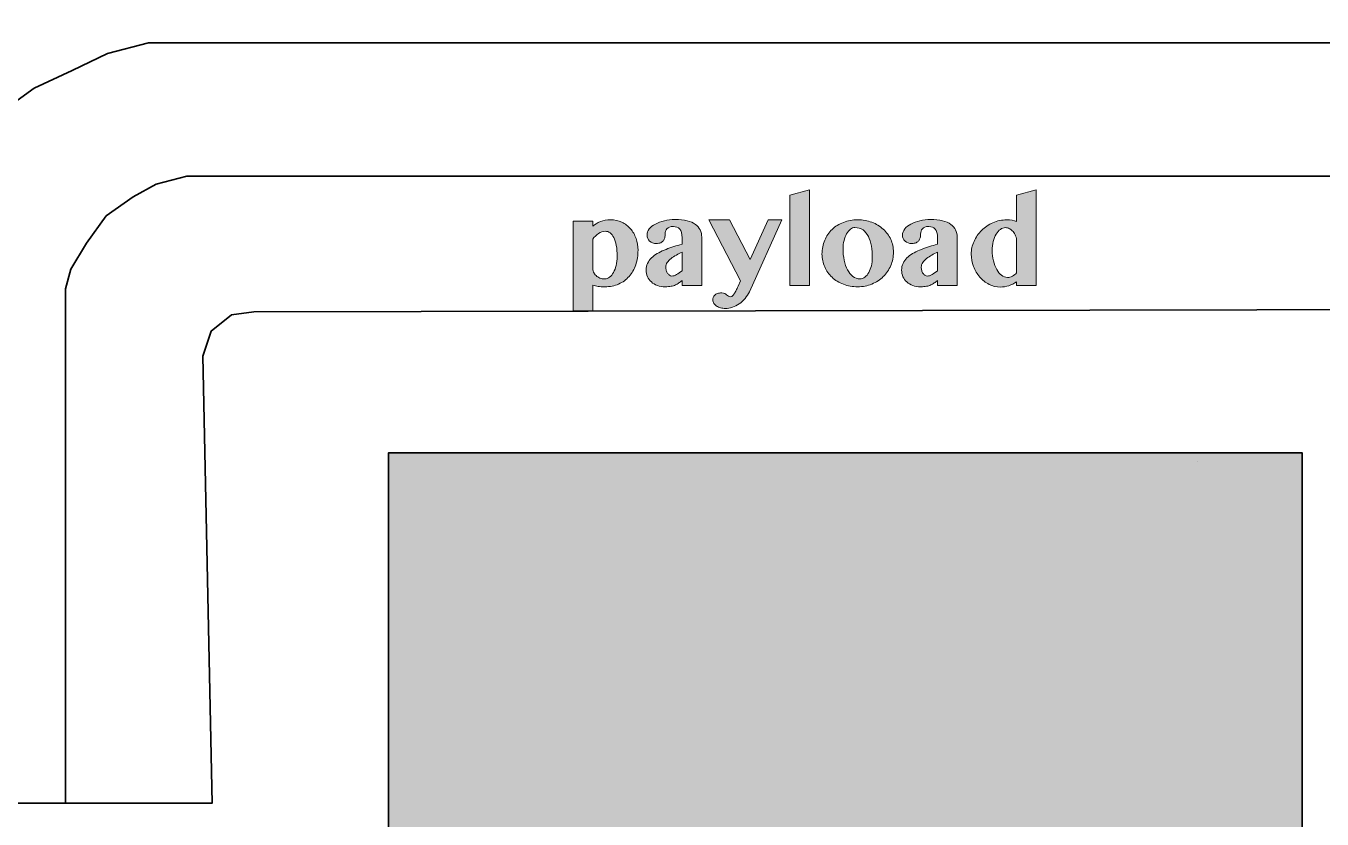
# Model space of a CAD drawing. Header units: inches. Extents: x 4.6 to 20.9, y -20.8 to -6.4.
# Drawn here: x 8.3 to 12.981, y -13.004 to -10.14 of the extents above; entities that cross this region are included whole.
import ezdxf

# ---------------------------------------------------------------- set-up
doc = ezdxf.new("R2010")
doc.units = ezdxf.units.IN
doc.header["$MEASUREMENT"] = 0
for name, color, linetype in [('Decorations', 7, 'Continuous'), ('Gold Things', 7, 'Continuous'), ('Parts Outlines', 7, 'Continuous'), ('Text', 7, 'Continuous')]:
    doc.layers.add(name, color=color, linetype=linetype)

# ---------------------------------------------------------------- blocks, each defined once
blk = doc.blocks.new('block 18')
at = {"layer": 'Decorations', "true_color": 0x231f20}
h = blk.add_hatch(color=179, dxfattribs=at)
h.dxf.hatch_style = 2
h.paths.add_polyline_path([(11.1299, -11.0774), (11.0595, -11.0774), (11.0595, -10.7509), (11.1299, -10.7313)])
h = blk.add_hatch(color=179, dxfattribs=at)
h.dxf.hatch_style = 2
edge = h.paths.add_edge_path()
edge.add_spline(control_points=[(11.8781, -11.0637), (11.8694, -11.0697), (11.8599, -11.0744), (11.8498, -11.0777), (11.8397, -11.081), (11.8297, -11.0826), (11.8198, -11.0826), (11.8051, -11.0826), (11.7913, -11.0794), (11.7785, -11.0729), (11.7657, -11.0664), (11.7545, -11.0576), (11.7449, -11.0465), (11.7353, -11.0355), (11.7277, -11.0227), (11.7222, -11.0084), (11.7168, -10.994), (11.714, -10.979), (11.714, -10.9633), (11.714, -10.9478), (11.7174, -10.9326), (11.7241, -10.9177), (11.7308, -10.9028), (11.74, -10.8896), (11.7516, -10.8781), (11.7631, -10.8667), (11.7767, -10.8574), (11.7923, -10.8504), (11.8079, -10.8434), (11.8246, -10.8399), (11.8424, -10.8399), (11.856, -10.8399), (11.8679, -10.8418), (11.8781, -10.8457), (11.8781, -10.8457), (11.8781, -10.7509), (11.8781, -10.7509), (11.8781, -10.7509), (11.9484, -10.7313), (11.9484, -10.7313), (11.9484, -10.7313), (11.9484, -11.0774), (11.9484, -11.0774), (11.9484, -11.0774), (11.8781, -11.0774), (11.8781, -11.0774), (11.8781, -11.0774), (11.8781, -11.0637), (11.8781, -11.0637)], knot_values=[0, 0, 0, 0, 1, 1, 1, 2, 2, 2, 3, 3, 3, 4, 4, 4, 5, 5, 5, 6, 6, 6, 7, 7, 7, 8, 8, 8, 9, 9, 9, 10, 10, 10, 11, 11, 11, 12, 12, 12, 13, 13, 13, 14, 14, 14, 15, 15, 15, 16, 16, 16, 16], degree=3, periodic=1)
edge = h.paths.add_edge_path()
edge.add_spline(control_points=[(11.8781, -10.9186), (11.8781, -10.9112), (11.8769, -10.9043), (11.8745, -10.8981), (11.8721, -10.8919), (11.869, -10.8866), (11.865, -10.8822), (11.8611, -10.8777), (11.8568, -10.8743), (11.852, -10.8718), (11.8473, -10.8693), (11.8424, -10.8681), (11.8374, -10.8681), (11.831, -10.8681), (11.8249, -10.8701), (11.8192, -10.8743), (11.8134, -10.8784), (11.8083, -10.8841), (11.8039, -10.8915), (11.7996, -10.8988), (11.7961, -10.9076), (11.7936, -10.9177), (11.791, -10.9278), (11.7897, -10.9389), (11.7897, -10.9509), (11.7897, -10.9637), (11.7911, -10.976), (11.794, -10.9878), (11.7969, -10.9995), (11.8009, -11.0099), (11.806, -11.0188), (11.811, -11.0276), (11.8169, -11.0347), (11.8236, -11.04), (11.8304, -11.0453), (11.8376, -11.0479), (11.8452, -11.0479), (11.8506, -11.0479), (11.8564, -11.0463), (11.8626, -11.0431), (11.8688, -11.0399), (11.8739, -11.0358), (11.8781, -11.0309), (11.8781, -11.0309), (11.8781, -10.9186), (11.8781, -10.9186)], knot_values=[0, 0, 0, 0, 1, 1, 1, 2, 2, 2, 3, 3, 3, 4, 4, 4, 5, 5, 5, 6, 6, 6, 7, 7, 7, 8, 8, 8, 9, 9, 9, 10, 10, 10, 11, 11, 11, 12, 12, 12, 13, 13, 13, 14, 14, 14, 15, 15, 15, 15], degree=3, periodic=1)
h = blk.add_hatch(color=179, dxfattribs=at)
h.dxf.hatch_style = 2
edge = h.paths.add_edge_path()
edge.add_spline(control_points=[(10.276, -10.8445), (10.276, -10.8445), (10.347, -10.8445), (10.347, -10.8445), (10.347, -10.8445), (10.347, -10.8628), (10.347, -10.8628), (10.355, -10.8562), (10.3643, -10.8507), (10.3749, -10.8464), (10.3854, -10.842), (10.3977, -10.8399), (10.4118, -10.8399), (10.4267, -10.8399), (10.4402, -10.8427), (10.4524, -10.8485), (10.4646, -10.8543), (10.475, -10.8622), (10.4836, -10.8723), (10.4921, -10.8823), (10.4988, -10.8939), (10.5036, -10.9071), (10.5083, -10.9204), (10.5107, -10.9344), (10.5107, -10.9493), (10.5107, -10.9683), (10.5079, -10.9859), (10.5023, -11.0022), (10.4967, -11.0184), (10.4888, -11.0324), (10.4784, -11.0442), (10.4681, -11.056), (10.4556, -11.0652), (10.4408, -11.0718), (10.426, -11.0784), (10.4094, -11.0817), (10.391, -11.0817), (10.3817, -11.0817), (10.3736, -11.0813), (10.3668, -11.0806), (10.36, -11.0799), (10.3534, -11.0782), (10.347, -11.0755), (10.347, -11.0755), (10.347, -11.1688), (10.347, -11.1688), (10.347, -11.1688), (10.276, -11.1688), (10.276, -11.1688), (10.276, -11.1688), (10.276, -10.8445), (10.276, -10.8445)], knot_values=[0, 0, 0, 0, 1, 1, 1, 2, 2, 2, 3, 3, 3, 4, 4, 4, 5, 5, 5, 6, 6, 6, 7, 7, 7, 8, 8, 8, 9, 9, 9, 10, 10, 10, 11, 11, 11, 12, 12, 12, 13, 13, 13, 14, 14, 14, 15, 15, 15, 16, 16, 16, 17, 17, 17, 17], degree=3, periodic=1)
edge = h.paths.add_edge_path()
edge.add_spline(control_points=[(10.347, -11.0126), (10.347, -11.0181), (10.348, -11.0234), (10.3501, -11.0284), (10.3522, -11.0333), (10.3551, -11.0377), (10.3591, -11.0414), (10.363, -11.0451), (10.3677, -11.048), (10.373, -11.0501), (10.3784, -11.0521), (10.3844, -11.0532), (10.391, -11.0532), (10.397, -11.0532), (10.4027, -11.0512), (10.4081, -11.0471), (10.4134, -11.0431), (10.4181, -11.0375), (10.4222, -11.0302), (10.4262, -11.023), (10.4294, -11.0145), (10.4318, -11.0047), (10.4342, -10.9948), (10.4353, -10.984), (10.4353, -10.9723), (10.4353, -10.9421), (10.4313, -10.9193), (10.4233, -10.904), (10.4152, -10.8887), (10.405, -10.8811), (10.3926, -10.8811), (10.3837, -10.8811), (10.3754, -10.8839), (10.3676, -10.8896), (10.3598, -10.8953), (10.353, -10.9021), (10.347, -10.9099), (10.347, -10.9099), (10.347, -11.0126), (10.347, -11.0126)], knot_values=[0, 0, 0, 0, 1, 1, 1, 2, 2, 2, 3, 3, 3, 4, 4, 4, 5, 5, 5, 6, 6, 6, 7, 7, 7, 8, 8, 8, 9, 9, 9, 10, 10, 10, 11, 11, 11, 12, 12, 12, 13, 13, 13, 13], degree=3, periodic=1)
h = blk.add_hatch(color=179, dxfattribs=at)
h.dxf.hatch_style = 2
edge = h.paths.add_edge_path()
edge.add_spline(control_points=[(10.7408, -11.0774), (10.7408, -11.0774), (10.6698, -11.0774), (10.6698, -11.0774), (10.6698, -11.0774), (10.6698, -11.0588), (10.6698, -11.0588), (10.6658, -11.0621), (10.662, -11.0651), (10.6583, -11.0679), (10.6546, -11.0707), (10.6504, -11.0731), (10.6457, -11.0752), (10.6411, -11.0773), (10.6359, -11.0789), (10.6301, -11.08), (10.6243, -11.0811), (10.6175, -11.0817), (10.6096, -11.0817), (10.5989, -11.0817), (10.5892, -11.0802), (10.5806, -11.077), (10.572, -11.0739), (10.5647, -11.0697), (10.5588, -11.0643), (10.5528, -11.059), (10.5482, -11.0526), (10.545, -11.0453), (10.5418, -11.0379), (10.5401, -11.0299), (10.5401, -11.0212), (10.5401, -11.0124), (10.5419, -11.0043), (10.5453, -10.9971), (10.5487, -10.9898), (10.5533, -10.9833), (10.5592, -10.9775), (10.5651, -10.9717), (10.572, -10.9666), (10.5798, -10.962), (10.5877, -10.9575), (10.5961, -10.9533), (10.6051, -10.9495), (10.6141, -10.9456), (10.6235, -10.9421), (10.6332, -10.9389), (10.6429, -10.9357), (10.6525, -10.9327), (10.662, -10.9298), (10.662, -10.9298), (10.6698, -10.9279), (10.6698, -10.9279), (10.6698, -10.9279), (10.6698, -10.905), (10.6698, -10.905), (10.6698, -10.8901), (10.6669, -10.8795), (10.6612, -10.8733), (10.6555, -10.8671), (10.6479, -10.864), (10.6384, -10.864), (10.6273, -10.864), (10.6195, -10.8667), (10.6152, -10.8721), (10.6108, -10.8775), (10.6087, -10.884), (10.6087, -10.8916), (10.6087, -10.896), (10.6082, -10.9002), (10.6073, -10.9043), (10.6063, -10.9085), (10.6047, -10.9121), (10.6025, -10.9152), (10.6002, -10.9183), (10.5969, -10.9208), (10.5927, -10.9226), (10.5885, -10.9245), (10.5831, -10.9254), (10.5767, -10.9254), (10.5668, -10.9254), (10.5588, -10.9226), (10.5526, -10.9169), (10.5464, -10.9112), (10.5432, -10.904), (10.5432, -10.8954), (10.5432, -10.8873), (10.546, -10.8798), (10.5515, -10.8729), (10.5569, -10.866), (10.5643, -10.86), (10.5736, -10.855), (10.5829, -10.8501), (10.5937, -10.8462), (10.6059, -10.8433), (10.6181, -10.8404), (10.631, -10.8389), (10.6446, -10.8389), (10.6614, -10.8389), (10.6758, -10.8404), (10.6879, -10.8434), (10.7, -10.8464), (10.71, -10.8507), (10.7178, -10.8563), (10.7257, -10.8619), (10.7315, -10.8686), (10.7352, -10.8764), (10.7389, -10.8843), (10.7408, -10.8931), (10.7408, -10.9028), (10.7408, -10.9028), (10.7408, -11.0774), (10.7408, -11.0774)], knot_values=[0, 0, 0, 0, 1, 1, 1, 2, 2, 2, 3, 3, 3, 4, 4, 4, 5, 5, 5, 6, 6, 6, 7, 7, 7, 8, 8, 8, 9, 9, 9, 10, 10, 10, 11, 11, 11, 12, 12, 12, 13, 13, 13, 14, 14, 14, 15, 15, 15, 16, 16, 16, 17, 17, 17, 18, 18, 18, 19, 19, 19, 20, 20, 20, 21, 21, 21, 22, 22, 22, 23, 23, 23, 24, 24, 24, 25, 25, 25, 26, 26, 26, 27, 27, 27, 28, 28, 28, 29, 29, 29, 30, 30, 30, 31, 31, 31, 32, 32, 32, 33, 33, 33, 34, 34, 34, 35, 35, 35, 36, 36, 36, 37, 37, 37, 37], degree=3, periodic=1)
edge = h.paths.add_edge_path()
edge.add_spline(control_points=[(10.6698, -10.9571), (10.6629, -10.96), (10.6561, -10.9633), (10.6491, -10.9671), (10.6422, -10.971), (10.6359, -10.9751), (10.6302, -10.9797), (10.6245, -10.9842), (10.6199, -10.9891), (10.6164, -10.9943), (10.6129, -10.9994), (10.6112, -11.0048), (10.6112, -11.0104), (10.6112, -11.0147), (10.6117, -11.0189), (10.6129, -11.0229), (10.614, -11.027), (10.6156, -11.0304), (10.6177, -11.0333), (10.6197, -11.0362), (10.622, -11.0386), (10.6245, -11.0403), (10.627, -11.0421), (10.6297, -11.0429), (10.6325, -11.0429), (10.6383, -11.0429), (10.6442, -11.0412), (10.6501, -11.0377), (10.656, -11.0342), (10.6625, -11.0297), (10.6698, -11.0243), (10.6698, -11.0243), (10.6698, -10.9571), (10.6698, -10.9571)], knot_values=[0, 0, 0, 0, 1, 1, 1, 2, 2, 2, 3, 3, 3, 4, 4, 4, 5, 5, 5, 6, 6, 6, 7, 7, 7, 8, 8, 8, 9, 9, 9, 10, 10, 10, 11, 11, 11, 11], degree=3, periodic=1)
h = blk.add_hatch(color=179, dxfattribs=at)
h.dxf.hatch_style = 2
edge = h.paths.add_edge_path()
edge.add_spline(control_points=[(10.7668, -10.8402), (10.7668, -10.8402), (10.8415, -10.8402), (10.8415, -10.8402), (10.8415, -10.8402), (10.9153, -10.9837), (10.9153, -10.9837), (10.9153, -10.9837), (10.9804, -10.8402), (10.9804, -10.8402), (10.9804, -10.8402), (11.0304, -10.8402), (11.0304, -10.8402), (11.0304, -10.8402), (10.9132, -11.0994), (10.9132, -11.0994), (10.909, -11.1085), (10.9037, -11.1167), (10.8972, -11.1242), (10.8907, -11.1316), (10.8835, -11.138), (10.8758, -11.1432), (10.868, -11.1485), (10.8599, -11.1526), (10.8513, -11.1555), (10.8427, -11.1584), (10.8344, -11.1598), (10.8263, -11.1598), (10.8201, -11.1598), (10.8143, -11.1591), (10.8088, -11.1575), (10.8033, -11.156), (10.7985, -11.1538), (10.7944, -11.1512), (10.7903, -11.1485), (10.787, -11.1453), (10.7845, -11.1415), (10.782, -11.1378), (10.7808, -11.1338), (10.7808, -11.1294), (10.7808, -11.1266), (10.7813, -11.1236), (10.7823, -11.1205), (10.7833, -11.1174), (10.7851, -11.1146), (10.7876, -11.1121), (10.7901, -11.1096), (10.7934, -11.1076), (10.7977, -11.106), (10.8019, -11.1045), (10.8071, -11.1037), (10.8133, -11.1037), (10.8177, -11.1037), (10.8211, -11.1044), (10.8237, -11.1059), (10.8263, -11.1073), (10.8286, -11.1089), (10.8307, -11.1105), (10.8328, -11.1122), (10.8349, -11.1137), (10.837, -11.1152), (10.8392, -11.1166), (10.8421, -11.1174), (10.8456, -11.1174), (10.8478, -11.1174), (10.8502, -11.1161), (10.8527, -11.1135), (10.8552, -11.1109), (10.8576, -11.1076), (10.86, -11.1037), (10.8624, -11.0998), (10.8646, -11.0956), (10.8667, -11.0912), (10.8687, -11.0867), (10.8706, -11.0827), (10.8722, -11.0792), (10.8722, -11.0792), (10.8806, -11.0606), (10.8806, -11.0606), (10.8806, -11.0606), (10.7668, -10.8402), (10.7668, -10.8402)], knot_values=[0, 0, 0, 0, 1, 1, 1, 2, 2, 2, 3, 3, 3, 4, 4, 4, 5, 5, 5, 6, 6, 6, 7, 7, 7, 8, 8, 8, 9, 9, 9, 10, 10, 10, 11, 11, 11, 12, 12, 12, 13, 13, 13, 14, 14, 14, 15, 15, 15, 16, 16, 16, 17, 17, 17, 18, 18, 18, 19, 19, 19, 20, 20, 20, 21, 21, 21, 22, 22, 22, 23, 23, 23, 24, 24, 24, 25, 25, 25, 26, 26, 26, 27, 27, 27, 27], degree=3, periodic=1)
h = blk.add_hatch(color=179, dxfattribs=at)
h.dxf.hatch_style = 2
edge = h.paths.add_edge_path()
edge.add_spline(control_points=[(11.3041, -11.0817), (11.2855, -11.0817), (11.2683, -11.0787), (11.2525, -11.0726), (11.2367, -11.0665), (11.2231, -11.0581), (11.2116, -11.0474), (11.2001, -11.0368), (11.1912, -11.0243), (11.1848, -11.0099), (11.1784, -10.9956), (11.1751, -10.98), (11.1751, -10.9633), (11.1751, -10.9453), (11.1784, -10.9287), (11.1848, -10.9136), (11.1912, -10.8986), (11.2001, -10.8855), (11.2116, -10.8746), (11.2231, -10.8636), (11.2367, -10.8551), (11.2524, -10.849), (11.2681, -10.8429), (11.2852, -10.8399), (11.3038, -10.8399), (11.3224, -10.8399), (11.3396, -10.8429), (11.3553, -10.8488), (11.371, -10.8548), (11.3847, -10.8631), (11.3962, -10.8737), (11.4078, -10.8842), (11.4168, -10.8965), (11.4234, -10.9107), (11.4299, -10.9249), (11.4331, -10.9401), (11.4331, -10.9564), (11.4331, -10.9736), (11.4299, -10.9898), (11.4234, -11.005), (11.4168, -11.0202), (11.4078, -11.0334), (11.3964, -11.0448), (11.3849, -11.0562), (11.3713, -11.0652), (11.3556, -11.0718), (11.3399, -11.0784), (11.3227, -11.0817), (11.3041, -11.0817)], knot_values=[0, 0, 0, 0, 1, 1, 1, 2, 2, 2, 3, 3, 3, 4, 4, 4, 5, 5, 5, 6, 6, 6, 7, 7, 7, 8, 8, 8, 9, 9, 9, 10, 10, 10, 11, 11, 11, 12, 12, 12, 13, 13, 13, 14, 14, 14, 15, 15, 15, 16, 16, 16, 16], degree=3, periodic=1)
edge = h.paths.add_edge_path()
edge.add_spline(control_points=[(11.3122, -11.0532), (11.3186, -11.0532), (11.3245, -11.0511), (11.33, -11.0468), (11.3355, -11.0426), (11.3402, -11.0369), (11.3441, -11.0299), (11.3481, -11.0229), (11.3512, -11.0148), (11.3534, -11.0056), (11.3557, -10.9964), (11.3568, -10.9867), (11.3568, -10.9766), (11.3568, -10.9617), (11.3557, -10.9477), (11.3534, -10.9344), (11.3512, -10.9212), (11.3475, -10.9097), (11.3426, -10.8999), (11.3376, -10.89), (11.3312, -10.8822), (11.3232, -10.8764), (11.3152, -10.8707), (11.3055, -10.8678), (11.2939, -10.8678), (11.2883, -10.8678), (11.283, -10.8698), (11.2778, -10.874), (11.2726, -10.8781), (11.2681, -10.8836), (11.2642, -10.8905), (11.2602, -10.8975), (11.2571, -10.9055), (11.2547, -10.9146), (11.2523, -10.9237), (11.2511, -10.9332), (11.2511, -10.9431), (11.2511, -10.9582), (11.2525, -10.9724), (11.2553, -10.9857), (11.2581, -10.9991), (11.2621, -11.0107), (11.2674, -11.0208), (11.2727, -11.0308), (11.2791, -11.0387), (11.2866, -11.0445), (11.2942, -11.0503), (11.3027, -11.0532), (11.3122, -11.0532)], knot_values=[0, 0, 0, 0, 1, 1, 1, 2, 2, 2, 3, 3, 3, 4, 4, 4, 5, 5, 5, 6, 6, 6, 7, 7, 7, 8, 8, 8, 9, 9, 9, 10, 10, 10, 11, 11, 11, 12, 12, 12, 13, 13, 13, 14, 14, 14, 15, 15, 15, 16, 16, 16, 16], degree=3, periodic=1)
h = blk.add_hatch(color=179, dxfattribs=at)
h.dxf.hatch_style = 2
edge = h.paths.add_edge_path()
edge.add_spline(control_points=[(11.6632, -11.0774), (11.6632, -11.0774), (11.5922, -11.0774), (11.5922, -11.0774), (11.5922, -11.0774), (11.5922, -11.0588), (11.5922, -11.0588), (11.5883, -11.0621), (11.5844, -11.0651), (11.5807, -11.0679), (11.577, -11.0707), (11.5728, -11.0731), (11.5681, -11.0752), (11.5635, -11.0773), (11.5583, -11.0789), (11.5525, -11.08), (11.5467, -11.0811), (11.5399, -11.0817), (11.532, -11.0817), (11.5213, -11.0817), (11.5116, -11.0802), (11.503, -11.077), (11.4945, -11.0739), (11.4872, -11.0697), (11.4812, -11.0643), (11.4752, -11.059), (11.4706, -11.0526), (11.4674, -11.0453), (11.4642, -11.0379), (11.4626, -11.0299), (11.4626, -11.0212), (11.4626, -11.0124), (11.4643, -11.0043), (11.4677, -10.9971), (11.4711, -10.9898), (11.4758, -10.9833), (11.4816, -10.9775), (11.4875, -10.9717), (11.4944, -10.9666), (11.5023, -10.962), (11.5101, -10.9575), (11.5185, -10.9533), (11.5275, -10.9495), (11.5365, -10.9456), (11.5459, -10.9421), (11.5556, -10.9389), (11.5653, -10.9357), (11.5749, -10.9327), (11.5844, -10.9298), (11.5844, -10.9298), (11.5922, -10.9279), (11.5922, -10.9279), (11.5922, -10.9279), (11.5922, -10.905), (11.5922, -10.905), (11.5922, -10.8901), (11.5893, -10.8795), (11.5837, -10.8733), (11.578, -10.8671), (11.5704, -10.864), (11.5608, -10.864), (11.5497, -10.864), (11.542, -10.8667), (11.5376, -10.8721), (11.5333, -10.8775), (11.5311, -10.884), (11.5311, -10.8916), (11.5311, -10.896), (11.5306, -10.9002), (11.5297, -10.9043), (11.5288, -10.9085), (11.5272, -10.9121), (11.5249, -10.9152), (11.5226, -10.9183), (11.5194, -10.9208), (11.5151, -10.9226), (11.5109, -10.9245), (11.5056, -10.9254), (11.4992, -10.9254), (11.4893, -10.9254), (11.4812, -10.9226), (11.475, -10.9169), (11.4688, -10.9112), (11.4657, -10.904), (11.4657, -10.8954), (11.4657, -10.8873), (11.4684, -10.8798), (11.4739, -10.8729), (11.4794, -10.866), (11.4868, -10.86), (11.4961, -10.855), (11.5054, -10.8501), (11.5161, -10.8462), (11.5283, -10.8433), (11.5405, -10.8404), (11.5534, -10.8389), (11.567, -10.8389), (11.5838, -10.8389), (11.5982, -10.8404), (11.6103, -10.8434), (11.6224, -10.8464), (11.6324, -10.8507), (11.6402, -10.8563), (11.6481, -10.8619), (11.6539, -10.8686), (11.6576, -10.8764), (11.6613, -10.8843), (11.6632, -10.8931), (11.6632, -10.9028), (11.6632, -10.9028), (11.6632, -11.0774), (11.6632, -11.0774)], knot_values=[0, 0, 0, 0, 1, 1, 1, 2, 2, 2, 3, 3, 3, 4, 4, 4, 5, 5, 5, 6, 6, 6, 7, 7, 7, 8, 8, 8, 9, 9, 9, 10, 10, 10, 11, 11, 11, 12, 12, 12, 13, 13, 13, 14, 14, 14, 15, 15, 15, 16, 16, 16, 17, 17, 17, 18, 18, 18, 19, 19, 19, 20, 20, 20, 21, 21, 21, 22, 22, 22, 23, 23, 23, 24, 24, 24, 25, 25, 25, 26, 26, 26, 27, 27, 27, 28, 28, 28, 29, 29, 29, 30, 30, 30, 31, 31, 31, 32, 32, 32, 33, 33, 33, 34, 34, 34, 35, 35, 35, 36, 36, 36, 37, 37, 37, 37], degree=3, periodic=1)
edge = h.paths.add_edge_path()
edge.add_spline(control_points=[(11.5922, -10.9571), (11.5854, -10.96), (11.5785, -10.9633), (11.5716, -10.9671), (11.5646, -10.971), (11.5583, -10.9751), (11.5526, -10.9797), (11.547, -10.9842), (11.5424, -10.9891), (11.5389, -10.9943), (11.5354, -10.9994), (11.5336, -11.0048), (11.5336, -11.0104), (11.5336, -11.0147), (11.5341, -11.0189), (11.5353, -11.0229), (11.5364, -11.027), (11.538, -11.0304), (11.5401, -11.0333), (11.5422, -11.0362), (11.5444, -11.0386), (11.5469, -11.0403), (11.5494, -11.0421), (11.5521, -11.0429), (11.555, -11.0429), (11.5608, -11.0429), (11.5666, -11.0412), (11.5725, -11.0377), (11.5784, -11.0342), (11.585, -11.0297), (11.5922, -11.0243), (11.5922, -11.0243), (11.5922, -10.9571), (11.5922, -10.9571)], knot_values=[0, 0, 0, 0, 1, 1, 1, 2, 2, 2, 3, 3, 3, 4, 4, 4, 5, 5, 5, 6, 6, 6, 7, 7, 7, 8, 8, 8, 9, 9, 9, 10, 10, 10, 11, 11, 11, 11], degree=3, periodic=1)
at = {"layer": 'Decorations', "lineweight": 0}
blk.add_lwpolyline([(11.1299, -11.0774), (11.0595, -11.0774), (11.0595, -10.7509), (11.1299, -10.7313), (11.1299, -11.0774)], dxfattribs=at)
for points, knots in [([(11.8781, -11.0637), (11.8694, -11.0697), (11.8599, -11.0744), (11.8498, -11.0777), (11.8397, -11.081), (11.8297, -11.0826), (11.8198, -11.0826), (11.8051, -11.0826), (11.7913, -11.0794), (11.7785, -11.0729), (11.7657, -11.0664), (11.7545, -11.0576), (11.7449, -11.0465), (11.7353, -11.0355), (11.7277, -11.0227), (11.7222, -11.0084), (11.7168, -10.994), (11.714, -10.979), (11.714, -10.9633), (11.714, -10.9478), (11.7174, -10.9326), (11.7241, -10.9177), (11.7308, -10.9028), (11.74, -10.8896), (11.7516, -10.8781), (11.7631, -10.8667), (11.7767, -10.8574), (11.7923, -10.8504), (11.8079, -10.8434), (11.8246, -10.8399), (11.8424, -10.8399), (11.856, -10.8399), (11.8679, -10.8418), (11.8781, -10.8457), (11.8781, -10.8457), (11.8781, -10.7509), (11.8781, -10.7509), (11.8781, -10.7509), (11.9484, -10.7313), (11.9484, -10.7313), (11.9484, -10.7313), (11.9484, -11.0774), (11.9484, -11.0774), (11.9484, -11.0774), (11.8781, -11.0774), (11.8781, -11.0774), (11.8781, -11.0774), (11.8781, -11.0637), (11.8781, -11.0637)], [0, 0, 0, 0, 1, 1, 1, 2, 2, 2, 3, 3, 3, 4, 4, 4, 5, 5, 5, 6, 6, 6, 7, 7, 7, 8, 8, 8, 9, 9, 9, 10, 10, 10, 11, 11, 11, 12, 12, 12, 13, 13, 13, 14, 14, 14, 15, 15, 15, 16, 16, 16, 16]), ([(10.276, -10.8445), (10.276, -10.8445), (10.347, -10.8445), (10.347, -10.8445), (10.347, -10.8445), (10.347, -10.8628), (10.347, -10.8628), (10.355, -10.8562), (10.3643, -10.8507), (10.3749, -10.8464), (10.3854, -10.842), (10.3977, -10.8399), (10.4118, -10.8399), (10.4267, -10.8399), (10.4402, -10.8427), (10.4524, -10.8485), (10.4646, -10.8543), (10.475, -10.8622), (10.4836, -10.8723), (10.4921, -10.8823), (10.4988, -10.8939), (10.5036, -10.9071), (10.5083, -10.9204), (10.5107, -10.9344), (10.5107, -10.9493), (10.5107, -10.9683), (10.5079, -10.9859), (10.5023, -11.0022), (10.4967, -11.0184), (10.4888, -11.0324), (10.4784, -11.0442), (10.4681, -11.056), (10.4556, -11.0652), (10.4408, -11.0718), (10.426, -11.0784), (10.4094, -11.0817), (10.391, -11.0817), (10.3817, -11.0817), (10.3736, -11.0813), (10.3668, -11.0806), (10.36, -11.0799), (10.3534, -11.0782), (10.347, -11.0755), (10.347, -11.0755), (10.347, -11.1688), (10.347, -11.1688), (10.347, -11.1688), (10.276, -11.1688), (10.276, -11.1688), (10.276, -11.1688), (10.276, -10.8445), (10.276, -10.8445)], [0, 0, 0, 0, 1, 1, 1, 2, 2, 2, 3, 3, 3, 4, 4, 4, 5, 5, 5, 6, 6, 6, 7, 7, 7, 8, 8, 8, 9, 9, 9, 10, 10, 10, 11, 11, 11, 12, 12, 12, 13, 13, 13, 14, 14, 14, 15, 15, 15, 16, 16, 16, 17, 17, 17, 17]), ([(10.7408, -11.0774), (10.7408, -11.0774), (10.6698, -11.0774), (10.6698, -11.0774), (10.6698, -11.0774), (10.6698, -11.0588), (10.6698, -11.0588), (10.6658, -11.0621), (10.662, -11.0651), (10.6583, -11.0679), (10.6546, -11.0707), (10.6504, -11.0731), (10.6457, -11.0752), (10.6411, -11.0773), (10.6359, -11.0789), (10.6301, -11.08), (10.6243, -11.0811), (10.6175, -11.0817), (10.6096, -11.0817), (10.5989, -11.0817), (10.5892, -11.0802), (10.5806, -11.077), (10.572, -11.0739), (10.5647, -11.0697), (10.5588, -11.0643), (10.5528, -11.059), (10.5482, -11.0526), (10.545, -11.0453), (10.5418, -11.0379), (10.5401, -11.0299), (10.5401, -11.0212), (10.5401, -11.0124), (10.5419, -11.0043), (10.5453, -10.9971), (10.5487, -10.9898), (10.5533, -10.9833), (10.5592, -10.9775), (10.5651, -10.9717), (10.572, -10.9666), (10.5798, -10.962), (10.5877, -10.9575), (10.5961, -10.9533), (10.6051, -10.9495), (10.6141, -10.9456), (10.6235, -10.9421), (10.6332, -10.9389), (10.6429, -10.9357), (10.6525, -10.9327), (10.662, -10.9298), (10.662, -10.9298), (10.6698, -10.9279), (10.6698, -10.9279), (10.6698, -10.9279), (10.6698, -10.905), (10.6698, -10.905), (10.6698, -10.8901), (10.6669, -10.8795), (10.6612, -10.8733), (10.6555, -10.8671), (10.6479, -10.864), (10.6384, -10.864), (10.6273, -10.864), (10.6195, -10.8667), (10.6152, -10.8721), (10.6108, -10.8775), (10.6087, -10.884), (10.6087, -10.8916), (10.6087, -10.896), (10.6082, -10.9002), (10.6073, -10.9043), (10.6063, -10.9085), (10.6047, -10.9121), (10.6025, -10.9152), (10.6002, -10.9183), (10.5969, -10.9208), (10.5927, -10.9226), (10.5885, -10.9245), (10.5831, -10.9254), (10.5767, -10.9254), (10.5668, -10.9254), (10.5588, -10.9226), (10.5526, -10.9169), (10.5464, -10.9112), (10.5432, -10.904), (10.5432, -10.8954), (10.5432, -10.8873), (10.546, -10.8798), (10.5515, -10.8729), (10.5569, -10.866), (10.5643, -10.86), (10.5736, -10.855), (10.5829, -10.8501), (10.5937, -10.8462), (10.6059, -10.8433), (10.6181, -10.8404), (10.631, -10.8389), (10.6446, -10.8389), (10.6614, -10.8389), (10.6758, -10.8404), (10.6879, -10.8434), (10.7, -10.8464), (10.71, -10.8507), (10.7178, -10.8563), (10.7257, -10.8619), (10.7315, -10.8686), (10.7352, -10.8764), (10.7389, -10.8843), (10.7408, -10.8931), (10.7408, -10.9028), (10.7408, -10.9028), (10.7408, -11.0774), (10.7408, -11.0774)], [0, 0, 0, 0, 1, 1, 1, 2, 2, 2, 3, 3, 3, 4, 4, 4, 5, 5, 5, 6, 6, 6, 7, 7, 7, 8, 8, 8, 9, 9, 9, 10, 10, 10, 11, 11, 11, 12, 12, 12, 13, 13, 13, 14, 14, 14, 15, 15, 15, 16, 16, 16, 17, 17, 17, 18, 18, 18, 19, 19, 19, 20, 20, 20, 21, 21, 21, 22, 22, 22, 23, 23, 23, 24, 24, 24, 25, 25, 25, 26, 26, 26, 27, 27, 27, 28, 28, 28, 29, 29, 29, 30, 30, 30, 31, 31, 31, 32, 32, 32, 33, 33, 33, 34, 34, 34, 35, 35, 35, 36, 36, 36, 37, 37, 37, 37]), ([(10.7668, -10.8402), (10.7668, -10.8402), (10.8415, -10.8402), (10.8415, -10.8402), (10.8415, -10.8402), (10.9153, -10.9837), (10.9153, -10.9837), (10.9153, -10.9837), (10.9804, -10.8402), (10.9804, -10.8402), (10.9804, -10.8402), (11.0304, -10.8402), (11.0304, -10.8402), (11.0304, -10.8402), (10.9132, -11.0994), (10.9132, -11.0994), (10.909, -11.1085), (10.9037, -11.1167), (10.8972, -11.1242), (10.8907, -11.1316), (10.8835, -11.138), (10.8758, -11.1432), (10.868, -11.1485), (10.8599, -11.1526), (10.8513, -11.1555), (10.8427, -11.1584), (10.8344, -11.1598), (10.8263, -11.1598), (10.8201, -11.1598), (10.8143, -11.1591), (10.8088, -11.1575), (10.8033, -11.156), (10.7985, -11.1538), (10.7944, -11.1512), (10.7903, -11.1485), (10.787, -11.1453), (10.7845, -11.1415), (10.782, -11.1378), (10.7808, -11.1338), (10.7808, -11.1294), (10.7808, -11.1266), (10.7813, -11.1236), (10.7823, -11.1205), (10.7833, -11.1174), (10.7851, -11.1146), (10.7876, -11.1121), (10.7901, -11.1096), (10.7934, -11.1076), (10.7977, -11.106), (10.8019, -11.1045), (10.8071, -11.1037), (10.8133, -11.1037), (10.8177, -11.1037), (10.8211, -11.1044), (10.8237, -11.1059), (10.8263, -11.1073), (10.8286, -11.1089), (10.8307, -11.1105), (10.8328, -11.1122), (10.8349, -11.1137), (10.837, -11.1152), (10.8392, -11.1166), (10.8421, -11.1174), (10.8456, -11.1174), (10.8478, -11.1174), (10.8502, -11.1161), (10.8527, -11.1135), (10.8552, -11.1109), (10.8576, -11.1076), (10.86, -11.1037), (10.8624, -11.0998), (10.8646, -11.0956), (10.8667, -11.0912), (10.8687, -11.0867), (10.8706, -11.0827), (10.8722, -11.0792), (10.8722, -11.0792), (10.8806, -11.0606), (10.8806, -11.0606), (10.8806, -11.0606), (10.7668, -10.8402), (10.7668, -10.8402)], [0, 0, 0, 0, 1, 1, 1, 2, 2, 2, 3, 3, 3, 4, 4, 4, 5, 5, 5, 6, 6, 6, 7, 7, 7, 8, 8, 8, 9, 9, 9, 10, 10, 10, 11, 11, 11, 12, 12, 12, 13, 13, 13, 14, 14, 14, 15, 15, 15, 16, 16, 16, 17, 17, 17, 18, 18, 18, 19, 19, 19, 20, 20, 20, 21, 21, 21, 22, 22, 22, 23, 23, 23, 24, 24, 24, 25, 25, 25, 26, 26, 26, 27, 27, 27, 27]), ([(11.3041, -11.0817), (11.2855, -11.0817), (11.2683, -11.0787), (11.2525, -11.0726), (11.2367, -11.0665), (11.2231, -11.0581), (11.2116, -11.0474), (11.2001, -11.0368), (11.1912, -11.0243), (11.1848, -11.0099), (11.1784, -10.9956), (11.1751, -10.98), (11.1751, -10.9633), (11.1751, -10.9453), (11.1784, -10.9287), (11.1848, -10.9136), (11.1912, -10.8986), (11.2001, -10.8855), (11.2116, -10.8746), (11.2231, -10.8636), (11.2367, -10.8551), (11.2524, -10.849), (11.2681, -10.8429), (11.2852, -10.8399), (11.3038, -10.8399), (11.3224, -10.8399), (11.3396, -10.8429), (11.3553, -10.8488), (11.371, -10.8548), (11.3847, -10.8631), (11.3962, -10.8737), (11.4078, -10.8842), (11.4168, -10.8965), (11.4234, -10.9107), (11.4299, -10.9249), (11.4331, -10.9401), (11.4331, -10.9564), (11.4331, -10.9736), (11.4299, -10.9898), (11.4234, -11.005), (11.4168, -11.0202), (11.4078, -11.0334), (11.3964, -11.0448), (11.3849, -11.0562), (11.3713, -11.0652), (11.3556, -11.0718), (11.3399, -11.0784), (11.3227, -11.0817), (11.3041, -11.0817)], [0, 0, 0, 0, 1, 1, 1, 2, 2, 2, 3, 3, 3, 4, 4, 4, 5, 5, 5, 6, 6, 6, 7, 7, 7, 8, 8, 8, 9, 9, 9, 10, 10, 10, 11, 11, 11, 12, 12, 12, 13, 13, 13, 14, 14, 14, 15, 15, 15, 16, 16, 16, 16]), ([(11.6632, -11.0774), (11.6632, -11.0774), (11.5922, -11.0774), (11.5922, -11.0774), (11.5922, -11.0774), (11.5922, -11.0588), (11.5922, -11.0588), (11.5883, -11.0621), (11.5844, -11.0651), (11.5807, -11.0679), (11.577, -11.0707), (11.5728, -11.0731), (11.5681, -11.0752), (11.5635, -11.0773), (11.5583, -11.0789), (11.5525, -11.08), (11.5467, -11.0811), (11.5399, -11.0817), (11.532, -11.0817), (11.5213, -11.0817), (11.5116, -11.0802), (11.503, -11.077), (11.4945, -11.0739), (11.4872, -11.0697), (11.4812, -11.0643), (11.4752, -11.059), (11.4706, -11.0526), (11.4674, -11.0453), (11.4642, -11.0379), (11.4626, -11.0299), (11.4626, -11.0212), (11.4626, -11.0124), (11.4643, -11.0043), (11.4677, -10.9971), (11.4711, -10.9898), (11.4758, -10.9833), (11.4816, -10.9775), (11.4875, -10.9717), (11.4944, -10.9666), (11.5023, -10.962), (11.5101, -10.9575), (11.5185, -10.9533), (11.5275, -10.9495), (11.5365, -10.9456), (11.5459, -10.9421), (11.5556, -10.9389), (11.5653, -10.9357), (11.5749, -10.9327), (11.5844, -10.9298), (11.5844, -10.9298), (11.5922, -10.9279), (11.5922, -10.9279), (11.5922, -10.9279), (11.5922, -10.905), (11.5922, -10.905), (11.5922, -10.8901), (11.5893, -10.8795), (11.5837, -10.8733), (11.578, -10.8671), (11.5704, -10.864), (11.5608, -10.864), (11.5497, -10.864), (11.542, -10.8667), (11.5376, -10.8721), (11.5333, -10.8775), (11.5311, -10.884), (11.5311, -10.8916), (11.5311, -10.896), (11.5306, -10.9002), (11.5297, -10.9043), (11.5288, -10.9085), (11.5272, -10.9121), (11.5249, -10.9152), (11.5226, -10.9183), (11.5194, -10.9208), (11.5151, -10.9226), (11.5109, -10.9245), (11.5056, -10.9254), (11.4992, -10.9254), (11.4893, -10.9254), (11.4812, -10.9226), (11.475, -10.9169), (11.4688, -10.9112), (11.4657, -10.904), (11.4657, -10.8954), (11.4657, -10.8873), (11.4684, -10.8798), (11.4739, -10.8729), (11.4794, -10.866), (11.4868, -10.86), (11.4961, -10.855), (11.5054, -10.8501), (11.5161, -10.8462), (11.5283, -10.8433), (11.5405, -10.8404), (11.5534, -10.8389), (11.567, -10.8389), (11.5838, -10.8389), (11.5982, -10.8404), (11.6103, -10.8434), (11.6224, -10.8464), (11.6324, -10.8507), (11.6402, -10.8563), (11.6481, -10.8619), (11.6539, -10.8686), (11.6576, -10.8764), (11.6613, -10.8843), (11.6632, -10.8931), (11.6632, -10.9028), (11.6632, -10.9028), (11.6632, -11.0774), (11.6632, -11.0774)], [0, 0, 0, 0, 1, 1, 1, 2, 2, 2, 3, 3, 3, 4, 4, 4, 5, 5, 5, 6, 6, 6, 7, 7, 7, 8, 8, 8, 9, 9, 9, 10, 10, 10, 11, 11, 11, 12, 12, 12, 13, 13, 13, 14, 14, 14, 15, 15, 15, 16, 16, 16, 17, 17, 17, 18, 18, 18, 19, 19, 19, 20, 20, 20, 21, 21, 21, 22, 22, 22, 23, 23, 23, 24, 24, 24, 25, 25, 25, 26, 26, 26, 27, 27, 27, 28, 28, 28, 29, 29, 29, 30, 30, 30, 31, 31, 31, 32, 32, 32, 33, 33, 33, 34, 34, 34, 35, 35, 35, 36, 36, 36, 37, 37, 37, 37]), ([(10.347, -11.0126), (10.347, -11.0181), (10.348, -11.0234), (10.3501, -11.0284), (10.3522, -11.0333), (10.3551, -11.0377), (10.3591, -11.0414), (10.363, -11.0451), (10.3677, -11.048), (10.373, -11.0501), (10.3784, -11.0521), (10.3844, -11.0532), (10.391, -11.0532), (10.397, -11.0532), (10.4027, -11.0512), (10.4081, -11.0471), (10.4134, -11.0431), (10.4181, -11.0375), (10.4222, -11.0302), (10.4262, -11.023), (10.4294, -11.0145), (10.4318, -11.0047), (10.4342, -10.9948), (10.4353, -10.984), (10.4353, -10.9723), (10.4353, -10.9421), (10.4313, -10.9193), (10.4233, -10.904), (10.4152, -10.8887), (10.405, -10.8811), (10.3926, -10.8811), (10.3837, -10.8811), (10.3754, -10.8839), (10.3676, -10.8896), (10.3598, -10.8953), (10.353, -10.9021), (10.347, -10.9099), (10.347, -10.9099), (10.347, -11.0126), (10.347, -11.0126)], [0, 0, 0, 0, 1, 1, 1, 2, 2, 2, 3, 3, 3, 4, 4, 4, 5, 5, 5, 6, 6, 6, 7, 7, 7, 8, 8, 8, 9, 9, 9, 10, 10, 10, 11, 11, 11, 12, 12, 12, 13, 13, 13, 13]), ([(11.3122, -11.0532), (11.3186, -11.0532), (11.3245, -11.0511), (11.33, -11.0468), (11.3355, -11.0426), (11.3402, -11.0369), (11.3441, -11.0299), (11.3481, -11.0229), (11.3512, -11.0148), (11.3534, -11.0056), (11.3557, -10.9964), (11.3568, -10.9867), (11.3568, -10.9766), (11.3568, -10.9617), (11.3557, -10.9477), (11.3534, -10.9344), (11.3512, -10.9212), (11.3475, -10.9097), (11.3426, -10.8999), (11.3376, -10.89), (11.3312, -10.8822), (11.3232, -10.8764), (11.3152, -10.8707), (11.3055, -10.8678), (11.2939, -10.8678), (11.2883, -10.8678), (11.283, -10.8698), (11.2778, -10.874), (11.2726, -10.8781), (11.2681, -10.8836), (11.2642, -10.8905), (11.2602, -10.8975), (11.2571, -10.9055), (11.2547, -10.9146), (11.2523, -10.9237), (11.2511, -10.9332), (11.2511, -10.9431), (11.2511, -10.9582), (11.2525, -10.9724), (11.2553, -10.9857), (11.2581, -10.9991), (11.2621, -11.0107), (11.2674, -11.0208), (11.2727, -11.0308), (11.2791, -11.0387), (11.2866, -11.0445), (11.2942, -11.0503), (11.3027, -11.0532), (11.3122, -11.0532)], [0, 0, 0, 0, 1, 1, 1, 2, 2, 2, 3, 3, 3, 4, 4, 4, 5, 5, 5, 6, 6, 6, 7, 7, 7, 8, 8, 8, 9, 9, 9, 10, 10, 10, 11, 11, 11, 12, 12, 12, 13, 13, 13, 14, 14, 14, 15, 15, 15, 16, 16, 16, 16]), ([(11.8781, -10.9186), (11.8781, -10.9112), (11.8769, -10.9043), (11.8745, -10.8981), (11.8721, -10.8919), (11.869, -10.8866), (11.865, -10.8822), (11.8611, -10.8777), (11.8568, -10.8743), (11.852, -10.8718), (11.8473, -10.8693), (11.8424, -10.8681), (11.8374, -10.8681), (11.831, -10.8681), (11.8249, -10.8701), (11.8192, -10.8743), (11.8134, -10.8784), (11.8083, -10.8841), (11.8039, -10.8915), (11.7996, -10.8988), (11.7961, -10.9076), (11.7936, -10.9177), (11.791, -10.9278), (11.7897, -10.9389), (11.7897, -10.9509), (11.7897, -10.9637), (11.7911, -10.976), (11.794, -10.9878), (11.7969, -10.9995), (11.8009, -11.0099), (11.806, -11.0188), (11.811, -11.0276), (11.8169, -11.0347), (11.8236, -11.04), (11.8304, -11.0453), (11.8376, -11.0479), (11.8452, -11.0479), (11.8506, -11.0479), (11.8564, -11.0463), (11.8626, -11.0431), (11.8688, -11.0399), (11.8739, -11.0358), (11.8781, -11.0309), (11.8781, -11.0309), (11.8781, -10.9186), (11.8781, -10.9186)], [0, 0, 0, 0, 1, 1, 1, 2, 2, 2, 3, 3, 3, 4, 4, 4, 5, 5, 5, 6, 6, 6, 7, 7, 7, 8, 8, 8, 9, 9, 9, 10, 10, 10, 11, 11, 11, 12, 12, 12, 13, 13, 13, 14, 14, 14, 15, 15, 15, 15]), ([(10.6698, -10.9571), (10.6629, -10.96), (10.6561, -10.9633), (10.6491, -10.9671), (10.6422, -10.971), (10.6359, -10.9751), (10.6302, -10.9797), (10.6245, -10.9842), (10.6199, -10.9891), (10.6164, -10.9943), (10.6129, -10.9994), (10.6112, -11.0048), (10.6112, -11.0104), (10.6112, -11.0147), (10.6117, -11.0189), (10.6129, -11.0229), (10.614, -11.027), (10.6156, -11.0304), (10.6177, -11.0333), (10.6197, -11.0362), (10.622, -11.0386), (10.6245, -11.0403), (10.627, -11.0421), (10.6297, -11.0429), (10.6325, -11.0429), (10.6383, -11.0429), (10.6442, -11.0412), (10.6501, -11.0377), (10.656, -11.0342), (10.6625, -11.0297), (10.6698, -11.0243), (10.6698, -11.0243), (10.6698, -10.9571), (10.6698, -10.9571)], [0, 0, 0, 0, 1, 1, 1, 2, 2, 2, 3, 3, 3, 4, 4, 4, 5, 5, 5, 6, 6, 6, 7, 7, 7, 8, 8, 8, 9, 9, 9, 10, 10, 10, 11, 11, 11, 11]), ([(11.5922, -10.9571), (11.5854, -10.96), (11.5785, -10.9633), (11.5716, -10.9671), (11.5646, -10.971), (11.5583, -10.9751), (11.5526, -10.9797), (11.547, -10.9842), (11.5424, -10.9891), (11.5389, -10.9943), (11.5354, -10.9994), (11.5336, -11.0048), (11.5336, -11.0104), (11.5336, -11.0147), (11.5341, -11.0189), (11.5353, -11.0229), (11.5364, -11.027), (11.538, -11.0304), (11.5401, -11.0333), (11.5422, -11.0362), (11.5444, -11.0386), (11.5469, -11.0403), (11.5494, -11.0421), (11.5521, -11.0429), (11.555, -11.0429), (11.5608, -11.0429), (11.5666, -11.0412), (11.5725, -11.0377), (11.5784, -11.0342), (11.585, -11.0297), (11.5922, -11.0243), (11.5922, -11.0243), (11.5922, -10.9571), (11.5922, -10.9571)], [0, 0, 0, 0, 1, 1, 1, 2, 2, 2, 3, 3, 3, 4, 4, 4, 5, 5, 5, 6, 6, 6, 7, 7, 7, 8, 8, 8, 9, 9, 9, 10, 10, 10, 11, 11, 11, 11])]:
    blk.add_open_spline(points, degree=3, knots=knots, dxfattribs=at)

msp = doc.modelspace()

# ---------------------------------------------------------------- hatches: boundary and pattern name
at = {"layer": 'Parts Outlines', "true_color": 0x6b8c82}
h = msp.add_hatch(color=8, dxfattribs=at)
h.dxf.hatch_style = 2
h.paths.add_polyline_path([(12.9095, -15.482), (9.6095, -15.482), (9.6095, -11.682), (12.9095, -11.682)])

# ---------------------------------------------------------------- linework, layer by layer
at = {"layer": 'Decorations', "lineweight": 0}
msp.add_lwpolyline([(12.5306, -11.7119), (12.5306, -11.7119)], dxfattribs=at)
at = {"layer": 'Decorations', "color": 179, "lineweight": 35, "true_color": 0x231f20}
for points, knots in [([(17.7595, -8.9959), (17.7595, -8.9959), (17.7595, -18.174), (17.7595, -18.174), (17.7595, -18.174), (17.7595, -18.2627), (17.7595, -18.2627), (17.7595, -18.2627), (17.7793, -19.394), (15.5164, -19.394), (15.5164, -19.394), (15.5164, -19.4645), (15.5164, -19.4645), (15.5164, -19.4645), (15.5164, -20.0601), (15.5164, -20.0601), (15.5164, -20.0601), (15.6985, -20.2612), (15.6985, -20.2612), (15.6985, -20.2612), (15.6985, -20.7081), (15.6985, -20.7081), (15.6985, -20.7081), (15.6985, -20.7904), (15.6985, -20.7904), (15.6985, -20.7904), (6.6383, -20.7904), (6.6383, -20.7904), (6.6383, -20.7904), (6.6383, -20.2612), (6.6383, -20.2612), (6.6383, -20.2612), (6.8204, -20.0775), (6.8204, -20.0775), (6.8204, -20.0775), (6.8204, -19.4146), (6.8204, -19.4146), (4.5574, -19.4146), (4.5772, -18.2386), (4.5772, -18.2386), (4.5772, -18.2386), (4.5772, -17.4861), (4.5772, -17.4861), (4.5772, -17.4861), (4.5772, -8.9782), (4.5772, -8.9782), (4.5772, -8.9782), (4.5772, -8.1324), (4.5772, -8.1324), (4.5772, -6.3537), (5.7971, -6.4716), (5.7971, -6.4716), (5.7971, -6.4716), (6.156, -6.4702), (6.156, -6.4702), (6.156, -6.4702), (15.875, -6.47), (15.875, -6.47), (15.875, -6.47), (16.5429, -6.4716), (16.5429, -6.4716), (16.5429, -6.4716), (17.7544, -6.3584), (17.7544, -8.1324), (17.7544, -8.1324), (17.7595, -8.9959), (17.7595, -8.9959)], [0, 0, 0, 0, 1, 1, 1, 2, 2, 2, 3, 3, 3, 4, 4, 4, 5, 5, 5, 6, 6, 6, 7, 7, 7, 8, 8, 8, 9, 9, 9, 10, 10, 10, 11, 11, 11, 12, 12, 12, 13, 13, 13, 14, 14, 14, 15, 15, 15, 16, 16, 16, 17, 17, 17, 18, 18, 18, 19, 19, 19, 20, 20, 20, 21, 21, 21, 22, 22, 22, 22]), ([(13.3504, -11.1632), (13.4853, -11.1746), (13.4946, -11.3319), (13.4946, -11.3319), (13.4946, -11.3319), (13.4946, -12.9469), (13.4946, -12.9469), (13.4946, -12.9469), (15.1517, -12.9293), (15.1517, -12.9293), (15.1517, -12.9293), (15.1105, -10.8643), (15.1105, -10.8643), (15.0574, -10.6867), (14.9519, -10.207), (14.458, -9.9248), (13.9641, -9.6426), (13.3053, -9.6964), (13.3053, -9.6964), (13.3053, -9.6964), (8.5188, -9.6964), (8.5188, -9.6964), (8.5188, -9.6964), (8.3829, -9.7283), (8.3829, -9.7283), (8.3829, -9.7283), (8.277, -9.7662), (8.277, -9.7662), (8.277, -9.7662), (8.1624, -9.8131), (8.1624, -9.8131), (8.1624, -9.8131), (8.0345, -9.8797), (8.0345, -9.8797), (8.0345, -9.8797), (7.9139, -9.9593), (7.9139, -9.9593), (7.9139, -9.9593), (7.792, -10.0674), (7.792, -10.0674), (7.792, -10.0674), (7.6641, -10.2095), (7.6641, -10.2095), (7.6641, -10.2095), (7.5724, -10.346), (7.5724, -10.346), (7.5724, -10.346), (7.5009, -10.4656), (7.5009, -10.4656), (7.5009, -10.4656), (7.426, -10.61), (7.426, -10.61), (7.426, -10.61), (7.3754, -10.7568), (7.3754, -10.7568), (7.3754, -10.7568), (7.3278, -10.9245), (7.3278, -10.9245), (7.3278, -10.9245), (7.3278, -12.9469), (7.3278, -12.9469), (7.3278, -12.9469), (8.9723, -12.9469), (8.9723, -12.9469), (8.9723, -12.9469), (8.9385, -11.3319), (8.9385, -11.3319), (8.9385, -11.3319), (8.9694, -11.2415), (8.9694, -11.2415), (8.9694, -11.2415), (9.043, -11.1831), (9.043, -11.1831), (9.043, -11.1831), (9.1237, -11.1722), (9.1237, -11.1722), (9.1237, -11.1722), (13.3504, -11.1632), (13.3504, -11.1632)], [0, 0, 0, 0, 1, 1, 1, 2, 2, 2, 3, 3, 3, 4, 4, 4, 5, 5, 5, 6, 6, 6, 7, 7, 7, 8, 8, 8, 9, 9, 9, 10, 10, 10, 11, 11, 11, 12, 12, 12, 13, 13, 13, 14, 14, 14, 15, 15, 15, 16, 16, 16, 17, 17, 17, 18, 18, 18, 19, 19, 19, 20, 20, 20, 21, 21, 21, 22, 22, 22, 23, 23, 23, 24, 24, 24, 25, 25, 25, 26, 26, 26, 26]), ([(7.8826, -12.9293), (7.8826, -12.9293), (7.8826, -10.9434), (7.8826, -10.9434), (7.8826, -10.9434), (7.9139, -10.8253), (7.9139, -10.8253), (7.9139, -10.8253), (7.9816, -10.6832), (7.9816, -10.6832), (7.9816, -10.6832), (8.0918, -10.5562), (8.0918, -10.5562), (8.0918, -10.5562), (8.2065, -10.454), (8.2065, -10.454), (8.2065, -10.454), (8.33, -10.3644), (8.33, -10.3644), (8.33, -10.3644), (8.4667, -10.3011), (8.4667, -10.3011), (8.4667, -10.3011), (8.5945, -10.2387), (8.5945, -10.2387), (8.5945, -10.2387), (8.743, -10.2006), (8.743, -10.2006), (8.743, -10.2006), (13.3053, -10.2006), (13.3053, -10.2006), (13.3053, -10.2006), (13.7113, -10.2006), (13.7113, -10.2006), (13.7113, -10.2006), (14.3169, -10.2129), (14.5197, -10.8156), (14.5197, -10.8156), (14.5698, -10.9391), (14.5844, -11.1096), (14.5991, -11.2801), (14.5993, -12.9156), (14.5993, -12.9156)], [0, 0, 0, 0, 1, 1, 1, 2, 2, 2, 3, 3, 3, 4, 4, 4, 5, 5, 5, 6, 6, 6, 7, 7, 7, 8, 8, 8, 9, 9, 9, 10, 10, 10, 11, 11, 11, 12, 12, 12, 13, 13, 13, 14, 14, 14, 14]), ([(8.443, -12.9469), (8.443, -12.9469), (8.443, -11.0896), (8.443, -11.0896), (8.443, -11.0896), (8.4623, -11.0185), (8.4623, -11.0185), (8.4623, -11.0185), (8.5188, -10.9245), (8.5188, -10.9245), (8.5188, -10.9245), (8.5901, -10.8253), (8.5901, -10.8253), (8.5901, -10.8253), (8.6872, -10.7568), (8.6872, -10.7568), (8.6872, -10.7568), (8.7709, -10.7112), (8.7709, -10.7112), (8.7709, -10.7112), (8.8812, -10.682), (8.8812, -10.682), (8.8812, -10.682), (13.3053, -10.682), (13.3053, -10.682), (13.3053, -10.682), (13.5967, -10.682), (13.5967, -10.682), (13.5967, -10.682), (14.0435, -10.7509), (14.0553, -11.1419), (14.067, -11.5329), (14.0729, -12.9408), (14.0729, -12.9408)], [0, 0, 0, 0, 1, 1, 1, 2, 2, 2, 3, 3, 3, 4, 4, 4, 5, 5, 5, 6, 6, 6, 7, 7, 7, 8, 8, 8, 9, 9, 9, 10, 10, 10, 11, 11, 11, 11])]:
    msp.add_open_spline(points, degree=3, knots=knots, dxfattribs=at)
at = {"layer": 'Gold Things', "color": 179, "lineweight": 35, "true_color": 0x231f20}
msp.add_open_spline([(17.7683, -8.9959), (17.7683, -8.9959), (17.7683, -18.174), (17.7683, -18.174), (17.7683, -18.174), (17.7683, -18.2627), (17.7683, -18.2627), (17.7683, -18.2627), (17.7881, -19.394), (15.5252, -19.394), (15.5252, -19.394), (15.5252, -19.4645), (15.5252, -19.4645), (15.5252, -19.4645), (15.5252, -20.0601), (15.5252, -20.0601), (15.5252, -20.0601), (15.7073, -20.2612), (15.7073, -20.2612), (15.7073, -20.2612), (15.7073, -20.7081), (15.7073, -20.7081), (15.7073, -20.7081), (15.7073, -20.7904), (15.7073, -20.7904), (15.7073, -20.7904), (6.6471, -20.7904), (6.6471, -20.7904), (6.6471, -20.7904), (6.6471, -20.2612), (6.6471, -20.2612), (6.6471, -20.2612), (6.8292, -20.0775), (6.8292, -20.0775), (6.8292, -20.0775), (6.8292, -19.4146), (6.8292, -19.4146), (4.5662, -19.4146), (4.586, -18.2386), (4.586, -18.2386), (4.586, -18.2386), (4.586, -17.4861), (4.586, -17.4861), (4.586, -17.4861), (4.586, -8.9782), (4.586, -8.9782), (4.586, -8.9782), (4.586, -8.1324), (4.586, -8.1324), (4.586, -6.3537), (5.8059, -6.4716), (5.8059, -6.4716), (5.8059, -6.4716), (6.1648, -6.4702), (6.1648, -6.4702), (6.1648, -6.4702), (15.8838, -6.47), (15.8838, -6.47), (15.8838, -6.47), (16.5517, -6.4716), (16.5517, -6.4716), (16.5517, -6.4716), (17.7632, -6.3584), (17.7632, -8.1324), (17.7632, -8.1324), (17.7683, -8.9959), (17.7683, -8.9959)], degree=3, knots=[0, 0, 0, 0, 1, 1, 1, 2, 2, 2, 3, 3, 3, 4, 4, 4, 5, 5, 5, 6, 6, 6, 7, 7, 7, 8, 8, 8, 9, 9, 9, 10, 10, 10, 11, 11, 11, 12, 12, 12, 13, 13, 13, 14, 14, 14, 15, 15, 15, 16, 16, 16, 17, 17, 17, 18, 18, 18, 19, 19, 19, 20, 20, 20, 21, 21, 21, 22, 22, 22, 22], dxfattribs=at)
at = {"layer": 'Parts Outlines', "color": 179, "lineweight": 35, "true_color": 0x231f20}
msp.add_lwpolyline([(12.9095, -15.482), (9.6095, -15.482), (9.6095, -11.682), (12.9095, -11.682), (12.9095, -15.482)], dxfattribs=at)
msp.add_open_spline([(17.7595, -8.9958), (17.7595, -8.9958), (17.7595, -18.174), (17.7595, -18.174), (17.7595, -18.174), (17.7595, -18.2627), (17.7595, -18.2627), (17.7595, -18.2627), (17.7793, -19.394), (15.5164, -19.394), (15.5164, -19.394), (15.5164, -19.4645), (15.5164, -19.4645), (15.5164, -19.4645), (15.5164, -20.0601), (15.5164, -20.0601), (15.5164, -20.0601), (15.6985, -20.2612), (15.6985, -20.2612), (15.6985, -20.2612), (15.6985, -20.7081), (15.6985, -20.7081), (15.6985, -20.7081), (15.6985, -20.7904), (15.6985, -20.7904), (15.6985, -20.7904), (6.6383, -20.7904), (6.6383, -20.7904), (6.6383, -20.7904), (6.6383, -20.2612), (6.6383, -20.2612), (6.6383, -20.2612), (6.8204, -20.0775), (6.8204, -20.0775), (6.8204, -20.0775), (6.8204, -19.4146), (6.8204, -19.4146), (4.5574, -19.4146), (4.5772, -18.2386), (4.5772, -18.2386), (4.5772, -18.2386), (4.5772, -17.486), (4.5772, -17.486), (4.5772, -17.486), (4.5772, -8.9782), (4.5772, -8.9782), (4.5772, -8.9782), (4.5772, -8.1324), (4.5772, -8.1324), (4.5772, -6.3537), (5.7971, -6.4716), (5.7971, -6.4716), (5.7971, -6.4716), (6.156, -6.4702), (6.156, -6.4702), (6.156, -6.4702), (15.875, -6.47), (15.875, -6.47), (15.875, -6.47), (16.5429, -6.4716), (16.5429, -6.4716), (16.5429, -6.4716), (17.7544, -6.3584), (17.7544, -8.1324), (17.7544, -8.1324), (17.7595, -8.9958), (17.7595, -8.9958)], degree=3, knots=[0, 0, 0, 0, 1, 1, 1, 2, 2, 2, 3, 3, 3, 4, 4, 4, 5, 5, 5, 6, 6, 6, 7, 7, 7, 8, 8, 8, 9, 9, 9, 10, 10, 10, 11, 11, 11, 12, 12, 12, 13, 13, 13, 14, 14, 14, 15, 15, 15, 16, 16, 16, 17, 17, 17, 18, 18, 18, 19, 19, 19, 20, 20, 20, 21, 21, 21, 22, 22, 22, 22], dxfattribs=at)
at = {"layer": 'Text', "color": 179, "lineweight": 35, "true_color": 0x231f20}
msp.add_open_spline([(17.7595, -8.9958), (17.7595, -8.9958), (17.7595, -18.174), (17.7595, -18.174), (17.7595, -18.174), (17.7595, -18.2627), (17.7595, -18.2627), (17.7595, -18.2627), (17.7793, -19.394), (15.5164, -19.394), (15.5164, -19.394), (15.5164, -19.4645), (15.5164, -19.4645), (15.5164, -19.4645), (15.5164, -20.0601), (15.5164, -20.0601), (15.5164, -20.0601), (15.6985, -20.2612), (15.6985, -20.2612), (15.6985, -20.2612), (15.6985, -20.7081), (15.6985, -20.7081), (15.6985, -20.7081), (15.6985, -20.7904), (15.6985, -20.7904), (15.6985, -20.7904), (6.6383, -20.7904), (6.6383, -20.7904), (6.6383, -20.7904), (6.6383, -20.2612), (6.6383, -20.2612), (6.6383, -20.2612), (6.8204, -20.0775), (6.8204, -20.0775), (6.8204, -20.0775), (6.8204, -19.4146), (6.8204, -19.4146), (4.5574, -19.4146), (4.5772, -18.2386), (4.5772, -18.2386), (4.5772, -18.2386), (4.5772, -17.486), (4.5772, -17.486), (4.5772, -17.486), (4.5772, -8.9782), (4.5772, -8.9782), (4.5772, -8.9782), (4.5772, -8.1324), (4.5772, -8.1324), (4.5772, -6.3537), (5.7971, -6.4716), (5.7971, -6.4716), (5.7971, -6.4716), (6.156, -6.4702), (6.156, -6.4702), (6.156, -6.4702), (15.875, -6.47), (15.875, -6.47), (15.875, -6.47), (16.5429, -6.4716), (16.5429, -6.4716), (16.5429, -6.4716), (17.7544, -6.3584), (17.7544, -8.1324), (17.7544, -8.1324), (17.7595, -8.9958), (17.7595, -8.9958)], degree=3, knots=[0, 0, 0, 0, 1, 1, 1, 2, 2, 2, 3, 3, 3, 4, 4, 4, 5, 5, 5, 6, 6, 6, 7, 7, 7, 8, 8, 8, 9, 9, 9, 10, 10, 10, 11, 11, 11, 12, 12, 12, 13, 13, 13, 14, 14, 14, 15, 15, 15, 16, 16, 16, 17, 17, 17, 18, 18, 18, 19, 19, 19, 20, 20, 20, 21, 21, 21, 22, 22, 22, 22], dxfattribs=at)

# ---------------------------------------------------------------- block references
at = {"layer": 'Decorations'}
msp.add_blockref('block 18', (0, 0), dxfattribs=at)

doc.saveas('drawing.dxf')
